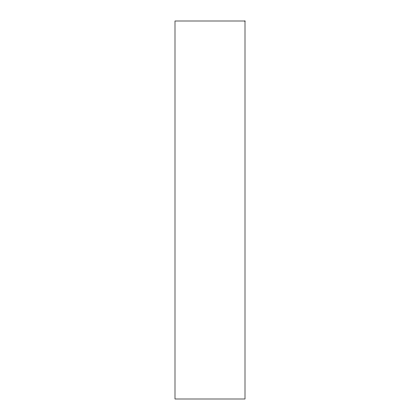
<?xml version="1.0" encoding="UTF-8"?>
<svg xmlns="http://www.w3.org/2000/svg" width="420" height="420" viewBox="0 0 420 420"><rect width="100%" height="100%" fill="white"/><g stroke="black" fill="none" stroke-linecap="round" stroke-linejoin="round"><path stroke-width="0.63" d="M245.002 21L174.998 21L174.998 399L245.002 399L245.002 21"/></g></svg>
